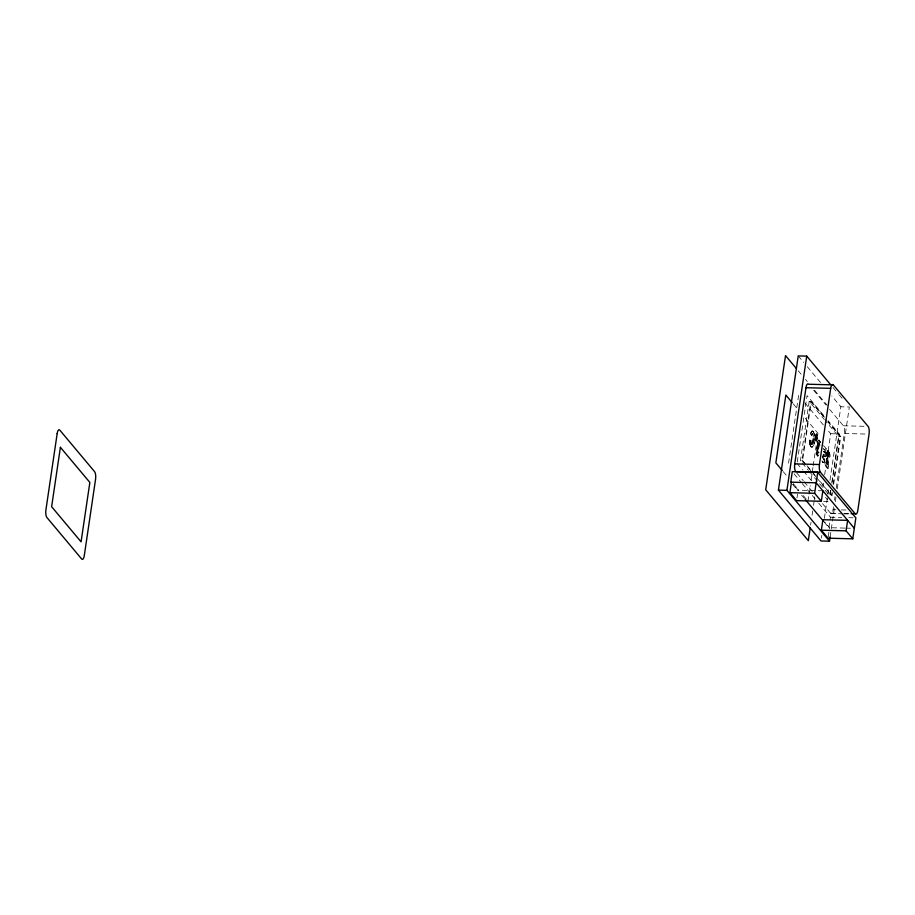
<?xml version="1.0" encoding="UTF-8"?>
<svg xmlns="http://www.w3.org/2000/svg" width="915" height="915" viewBox="0 0 915 915"><rect width="100%" height="100%" fill="white"/><g stroke="black" fill="none" stroke-linecap="round" stroke-linejoin="round"><path stroke-width="0.69" stroke-dasharray="4.58 3.43" d="M812.909 431.262C815.906 434.602 815.837 447.652 810.896 446.795C809.157 444.335 809.867 436.272 809.661 443.375A5.524 1.807 -88.5 0 0 809.889 444.759C814.453 453.188 817.564 432.372 812.074 430.965A6.028 1.979 -88.5 0 0 811.468 431.411M809.809 439.841L810.175 445.17M818.25 444.381C819.097 440.149 819.588 445.273 820.446 445.925M826.028 448.419L825.353 456.791L826.028 448.419L823.42 445.514L823.203 448.213L824.941 450.283L824.735 452.959L824.758 450.283L823.454 448.727M826.954 461.492L827.229 464.019L825.181 461.8L827.229 464.019L826.222 455.956A5.49 1.796 -88.5 0 1 826.394 453.623L826.634 452.445A4.003 1.315 -88.5 0 1 826.966 451.575A4.552 1.487 -88.5 0 1 827.389 451.004C831.266 450.946 830.363 465.094 828.693 451.507M819.371 445.376L819.405 443.866A1.944 0.641 -88.5 0 0 819.325 443.375A1.761 0.583 -88.5 0 0 819.177 442.883L819.119 442.803A2.23 0.732 -88.5 0 0 818.959 442.62L820.034 445.788M818.502 449.071L818.959 446.52L818.502 449.071A5.742 1.887 -88.5 0 0 818.273 448.579L818.696 449.071L817.77 448.361A2.23 0.732 -88.5 0 0 817.575 448.659L817.095 451.667A2.368 0.778 -88.5 0 0 817.141 452.353L817.209 452.731A1.841 0.606 -88.5 0 0 817.85 453.428L818.628 451.896L818.101 453.074A2.162 0.709 -88.5 0 1 817.85 453.428L818.628 451.896L818.936 452.422M829.516 457.489L828.555 456.665L828.578 454.538A1.864 0.618 -88.5 0 0 828.51 454.229L828.281 453.737M788.57 463.173L798.589 395.372M797.262 461.984L807.064 395.589L824.507 416.405M809.192 401.422L800.419 460.828L802.535 460.885L811.308 401.468L809.192 401.422L824.358 419.516M815.928 476.852L802.066 460.325L810.759 401.456L826.817 420.625M796.976 498.035L797.56 494.1M816.134 437.027L815.94 439.68L816.294 435.254M807.979 501.18L808.814 495.53M809.02 494.123L810.267 485.648M811.102 479.998L812.977 467.279M813.183 465.872L817.987 433.378L804.216 416.954M810.61 525.096L811.022 522.271M812.074 515.214L812.692 510.97M813.527 505.32L814.156 501.088M814.361 499.67L814.785 496.845M828.018 450.878L829.585 453.234L829.699 457.489C823.58 441.419 832.833 480.272 824.792 464.488L825.181 461.8M827.812 460.256L828.201 468.343L824.975 464.5L825.376 461.812M823.409 483.143L822.779 487.386L828.075 493.837M824.655 474.668L830.706 433.71L827.034 429.329M821.453 538.134L821.864 535.309M824.369 518.359L827.709 495.758M827.915 494.34L828.75 488.69M830.008 480.215L840.851 406.763L831.781 395.943M830.683 490.44L829.871 495.964L831.987 496.022L832.41 492.67M831.907 482.148L838.643 436.558L825.25 420.591M830.214 494.66L830.843 490.429M831.884 483.36L839.181 433.927L828.167 420.786M831.918 492.659L831.506 495.461L818.616 479.506M833.153 484.241L840.199 436.592L827.709 421.689M833.657 484.252L840.759 436.615L828.201 421.701M844.705 528.092L828.887 527.681L830.431 517.204L818.628 503.113M828.235 536.876L829.585 527.703L824.575 521.71M822.505 503.627L830.477 513.143A5.982 1.956 -88.5 0 0 833.085 509.678L833.794 504.92M834.491 500.162L835.018 496.582M836.253 488.255L844.339 433.493A5.982 1.956 -88.5 0 0 843.378 425.772L828.876 408.467M830.134 536.945L834.514 507.276M835.349 501.626L835.978 497.383M837.236 488.907L849.326 406.981L840.851 406.763M823.923 458.552L823.66 459.502A2.333 0.766 -88.5 0 1 823.34 459.982L824.118 458.564L824.381 461.457A4.655 1.521 -88.5 0 1 823.409 462.647C825.616 461.984 824.941 457.191 823.145 460.039A1.876 0.618 -88.5 0 1 822.711 459.273L823.1 454.675A2.173 0.709 -88.5 0 1 823.306 454.298A2.07 0.675 -88.5 0 1 823.614 454.149L824.564 456.265L824.095 454.801A2.676 0.881 -88.5 0 0 823.843 454.309L824.564 456.265M812.44 433.87L811.388 435.403L811.594 434.716A3.26 1.064 -88.5 0 1 812.394 433.87C814.876 436.226 813.961 442.643 811.685 444.713A3.488 1.144 -88.5 0 0 812.074 444.587L813.721 437.725L812.486 433.87L813.138 434.751A3.58 1.178 -88.5 0 1 813.378 435.632L812.2 444.45M812.394 433.859L811.605 435.277L810.77 433.573L812.463 430.954L811.239 431.754M816.409 435.529L816.42 435.483A8.521 2.791 -88.5 0 0 816.146 437.038M811.388 435.403L810.576 433.573L811.319 431.983M810.679 433.184L811.548 431.571M815.276 439.349A2.15 0.698 -88.5 0 0 816.294 440.71L816.672 439.543A9.722 3.18 -88.5 0 0 816.889 438.296A9.31 3.054 -88.5 0 0 817.004 437.404L817.095 435.62A2.116 0.686 -88.5 0 0 816.02 434.362L815.7 435.403A9.127 2.985 -88.5 0 0 815.379 437.542L815.276 439.337M816.123 434.545L815.825 435.78A8.795 2.882 -88.5 0 0 815.505 438.159L815.471 439.349A2.15 0.698 -88.5 0 0 816.489 440.71L816.969 438.983A9.093 2.974 -88.5 0 0 817.255 436.81L817.289 435.62M816.054 439.76L816.638 435.357M816.237 439.772L816.352 439.44A8.51 2.791 -88.5 0 0 816.615 437.942L816.821 435.334M815.94 434.545L816.203 434.339A2.116 0.686 -88.5 0 1 817.278 435.62M827.618 453.691L828.327 453.566L827.366 454.446A3.134 1.029 -88.5 0 0 827.251 455.11L827.618 460.245M827.801 453.703L828.132 465.506A7.4 2.425 -88.5 0 1 828.018 468.343M818.021 448.316L817.289 451.301L817.907 453.497M817.964 448.27L817.598 453.268M823.58 454.229L822.802 457.409L823.214 459.982L822.882 456.585L823.957 454.24M812.2 444.644L811.548 444.667A4.403 1.441 -88.5 0 1 811.193 444.313M827.961 450.843L826.497 454.263L826.874 460.897M827.732 450.901L826.462 454.652L826.931 461.309M819.234 440.081C815.951 440.401 818.353 452.971 817.736 441.876C817.987 438.674 820.618 440.584 820.412 442.654M817.69 455.99L816.26 451.438L817.404 446.474A3.557 1.167 -88.5 0 0 817.015 446.646A3.671 1.201 -88.5 0 0 816.477 447.778L816.283 448.636A5.41 1.773 -88.5 0 0 816.111 449.963A4.735 1.556 -88.5 0 0 816.066 451.438L816.329 453.794A4.964 1.624 -88.5 0 0 816.66 454.881C817.427 457.306 820.435 454.481 817.575 456.013M817.507 446.428L816.26 450.946L817.45 455.819M823.546 451.427L823.466 451.438A4.518 1.475 -88.5 0 1 823.672 451.484L824.735 452.959L823.706 451.427A5.181 1.693 -88.5 0 1 824.06 451.85A4.952 1.624 -88.5 0 1 824.541 452.959M827.698 450.843L828.807 451.404M843.378 425.772L865.361 426.333M844.339 433.493L866.322 434.053M830.706 433.71L839.181 433.927M838.643 436.558L840.759 436.615M817.644 446.451L817.335 444.484A3.203 1.052 -88.5 0 1 817.358 443.009A3.706 1.212 -88.5 0 1 817.701 441.282L818.262 440.252A4.3 1.407 -88.5 0 1 818.731 439.989L818.925 440.001M828.555 456.665L828.212 453.646M824.804 459.948L823.752 462.613L822.276 461.274M802.066 460.325L806.126 464.591M822.871 490.806L798.132 490.166L793.122 484.184M823.523 501.58L829.173 501.729L825.502 497.348M833.085 509.678L835.841 509.747M841.331 509.895L846.832 510.032M830.477 513.143L838.723 513.349M844.213 513.498L849.715 513.635M831.197 513.532L842.189 513.818M843.561 513.853L850.424 514.024M830.431 517.204L841.731 517.49M848.8 517.673L853.043 517.776M845.837 528.115L851.568 528.264M811.868 444.724L810.862 440.012L809.615 439.841M818.731 439.989L820.4 442.54M812.28 430.954L813.103 431.262M824.369 456.253L825.353 456.791M811.742 444.679L811.022 444.004A3.26 1.064 -88.5 0 1 810.656 442.3L810.862 440.012L811.331 444.255M833.016 387.503L838.449 393.999M839.364 395.074L842.075 398.322M798.246 355.912L803.679 362.409M807.305 366.732L820.904 382.962M798.212 370.735L801.837 375.059M805.463 379.393L807.282 381.555M814.533 390.213L827.229 405.356M813.652 390.305L825.982 405.013M811.25 401.468L824.701 417.446M805.006 403.046L823.363 424.949M793.202 403.812L796.874 408.193M807.019 465.666L812.371 472.049M813.263 473.112L815.048 475.24M816.821 477.927L831.987 496.022M802.203 462.956L808.448 470.413M809.34 471.477L821.83 486.391M797.057 463.39L802.558 469.967M803.473 471.053L812.657 482.011M796.828 473.032L803.256 480.695M804.171 481.793L812.429 491.652M794.106 473.844L801.368 482.514M802.272 483.6L811.353 494.443M812.268 495.53L817.713 502.026M783.194 471.614L786.866 475.994M793.294 483.658L798.795 490.234M803.381 495.701L806.138 498.995M792.55 484.332L798.006 490.84M801.632 495.175L804.365 498.423M824.346 522.271L828.887 527.681M818.365 445.719L818.959 446.52L818.685 443.009L818.833 446.36M813.126 431.491L813.961 433.092A6.611 2.162 -88.5 0 1 814.35 434.808A6.943 2.276 -88.5 0 1 814.51 436.203L812.989 446.497A7.137 2.345 -88.5 0 1 812.303 447.366A6.588 2.162 -88.5 0 1 811.605 447.538L810.107 445.536M818.433 451.896L818.959 452.776M822.242 461.64L822.425 461.961A7.126 2.333 -88.5 0 0 822.94 462.532L822.093 461.274A4.769 1.567 -88.5 0 1 821.956 460.851M820.172 442.3L820.069 441.865A5.113 1.67 -88.5 0 0 819.646 440.767L819.565 440.618A6.554 2.15 -88.5 0 0 819.211 440.195M826.817 461.835L826.954 462.841A5.284 1.739 -88.5 0 1 827.046 464.019M818.868 454.812A4.701 1.544 -88.5 0 1 818.479 455.567L818.342 455.75A4.804 1.567 -88.5 0 1 817.736 456.059M818.376 445.536A1.761 0.583 -88.5 0 1 818.262 444.255M824.003 462.201A4.758 1.556 -88.5 0 1 823.706 462.521"/><path stroke-width="1.37" d="M830.134 536.945L829.516 541.177L821.03 540.959L778.425 490.12L798.246 355.912L806.721 356.129L830.294 384.266M829.516 541.177L786.911 490.337L806.721 356.129M822.871 490.806L821.315 501.283L796.588 500.654L789.897 492.67L791.441 482.182M855.205 513.773L820.412 472.243L795.684 471.614A5.982 1.956 -88.5 0 1 794.723 463.894L805.966 387.708A5.982 1.956 -88.5 0 1 808.586 384.243L833.313 384.872L868.106 426.401A5.982 1.956 -88.5 0 1 869.067 434.122L857.824 510.318A5.982 1.956 -88.5 0 1 855.205 513.773L851.087 513.67M821.315 501.283L814.625 493.299L817.724 472.334L792.287 471.683L790.743 482.159L816.18 482.811L854.324 528.332M810.187 527.921L808.311 540.639L765.706 489.788L785.528 355.592L796.405 368.573M820.412 472.243A5.982 1.956 -88.5 0 1 819.451 464.523L830.706 388.337A5.982 1.956 -88.5 0 1 833.313 384.872M821.35 530.197L822.894 519.72L847.633 520.349L846.078 530.837L852.769 538.821L828.041 538.192L821.35 530.197L846.078 530.837M852.769 538.821L855.868 517.856L817.724 472.334M805.966 387.708L830.706 388.337M794.723 463.894L819.451 464.523M778.425 490.12L786.911 490.337M789.897 492.67L814.625 493.299M792.287 402.714L785.859 395.051L775.851 462.853L782.279 470.516M805.269 499.51L823.431 521.184M57.176 433.584L45.933 509.769A5.982 1.956 -88.5 0 0 46.894 517.49L81.687 559.019A5.982 1.956 -88.5 0 0 84.294 555.554L95.549 479.369A5.982 1.956 -88.5 0 0 94.588 471.648L59.795 430.119A5.982 1.956 -88.5 0 0 57.176 433.584M60.401 447.298L51.629 506.704L81.069 541.84L89.853 482.434L60.401 447.298"/></g></svg>
